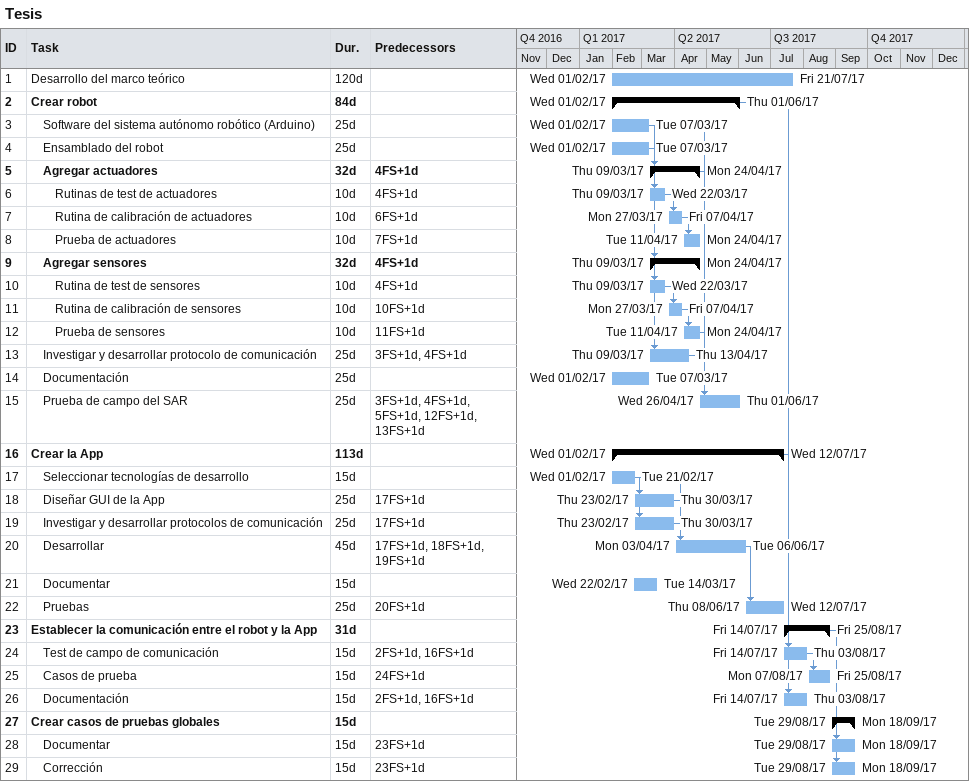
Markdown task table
Tesis

| ID | Level | Task | Duration | Start | Finish | Predecessors |
|---|---|---|---|---|---|---|
| 1 | 1 | Desarrollo del marco teórico | 120d | 2017-02-01 | 2017-07-21 |  |
| 2 | 1 | **Crear robot** | 84d | 2017-02-01 | 2017-06-01 |  |
| 3 | 2 | Software del sistema autónomo robótico (Arduino) | 25d | 2017-02-01 | 2017-03-07 |  |
| 4 | 2 | Ensamblado del robot | 25d | 2017-02-01 | 2017-03-07 |  |
| 5 | 2 | **Agregar actuadores** | 32d | 2017-03-09 | 2017-04-24 | 4FS+1d |
| 6 | 3 | Rutinas de test de actuadores | 10d | 2017-03-09 | 2017-03-22 | 4FS+1d |
| 7 | 3 | Rutina de calibración de actuadores | 10d | 2017-03-27 | 2017-04-07 | 6FS+1d |
| 8 | 3 | Prueba de actuadores | 10d | 2017-04-11 | 2017-04-24 | 7FS+1d |
| 9 | 2 | **Agregar sensores** | 32d | 2017-03-09 | 2017-04-24 | 4FS+1d |
| 10 | 3 | Rutina de test de sensores | 10d | 2017-03-09 | 2017-03-22 | 4FS+1d |
| 11 | 3 | Rutina de calibración de sensores | 10d | 2017-03-27 | 2017-04-07 | 10FS+1d |
| 12 | 3 | Prueba de sensores | 10d | 2017-04-11 | 2017-04-24 | 11FS+1d |
| 13 | 2 | Investigar y desarrollar protocolo de comunicación | 25d | 2017-03-09 | 2017-04-13 | 3FS+1d, 4FS+1d |
| 14 | 2 | Documentación | 25d | 2017-02-01 | 2017-03-07 |  |
| 15 | 2 | Prueba de campo del SAR | 25d | 2017-04-26 | 2017-06-01 | 3FS+1d, 4FS+1d, 5FS+1d, 12FS+1d, 13FS+1d |
| 16 | 1 | **Crear la App** | 113d | 2017-02-01 | 2017-07-12 |  |
| 17 | 2 | Seleccionar tecnologías de desarrollo | 15d | 2017-02-01 | 2017-02-21 |  |
| 18 | 2 | Diseñar GUI de la App | 25d | 2017-02-23 | 2017-03-30 | 17FS+1d |
| 19 | 2 | Investigar y desarrollar protocolos de comunicación | 25d | 2017-02-23 | 2017-03-30 | 17FS+1d |
| 20 | 2 | Desarrollar | 45d | 2017-04-03 | 2017-06-06 | 17FS+1d, 18FS+1d, 19FS+1d |
| 21 | 2 | Documentar | 15d | 2017-02-22 | 2017-03-14 |  |
| 22 | 2 | Pruebas | 25d | 2017-06-08 | 2017-07-12 | 20FS+1d |
| 23 | 1 | **Establecer la comunicación entre el robot y la App** | 31d | 2017-07-14 | 2017-08-25 |  |
| 24 | 2 | Test de campo de comunicación | 15d | 2017-07-14 | 2017-08-03 | 2FS+1d, 16FS+1d |
| 25 | 2 | Casos de prueba | 15d | 2017-08-07 | 2017-08-25 | 24FS+1d |
| 26 | 2 | Documentación | 15d | 2017-07-14 | 2017-08-03 | 2FS+1d, 16FS+1d |
| 27 | 1 | **Crear casos de pruebas globales** | 15d | 2017-08-29 | 2017-09-18 |  |
| 28 | 2 | Documentar | 15d | 2017-08-29 | 2017-09-18 | 23FS+1d |
| 29 | 2 | Corrección | 15d | 2017-08-29 | 2017-09-18 | 23FS+1d |
